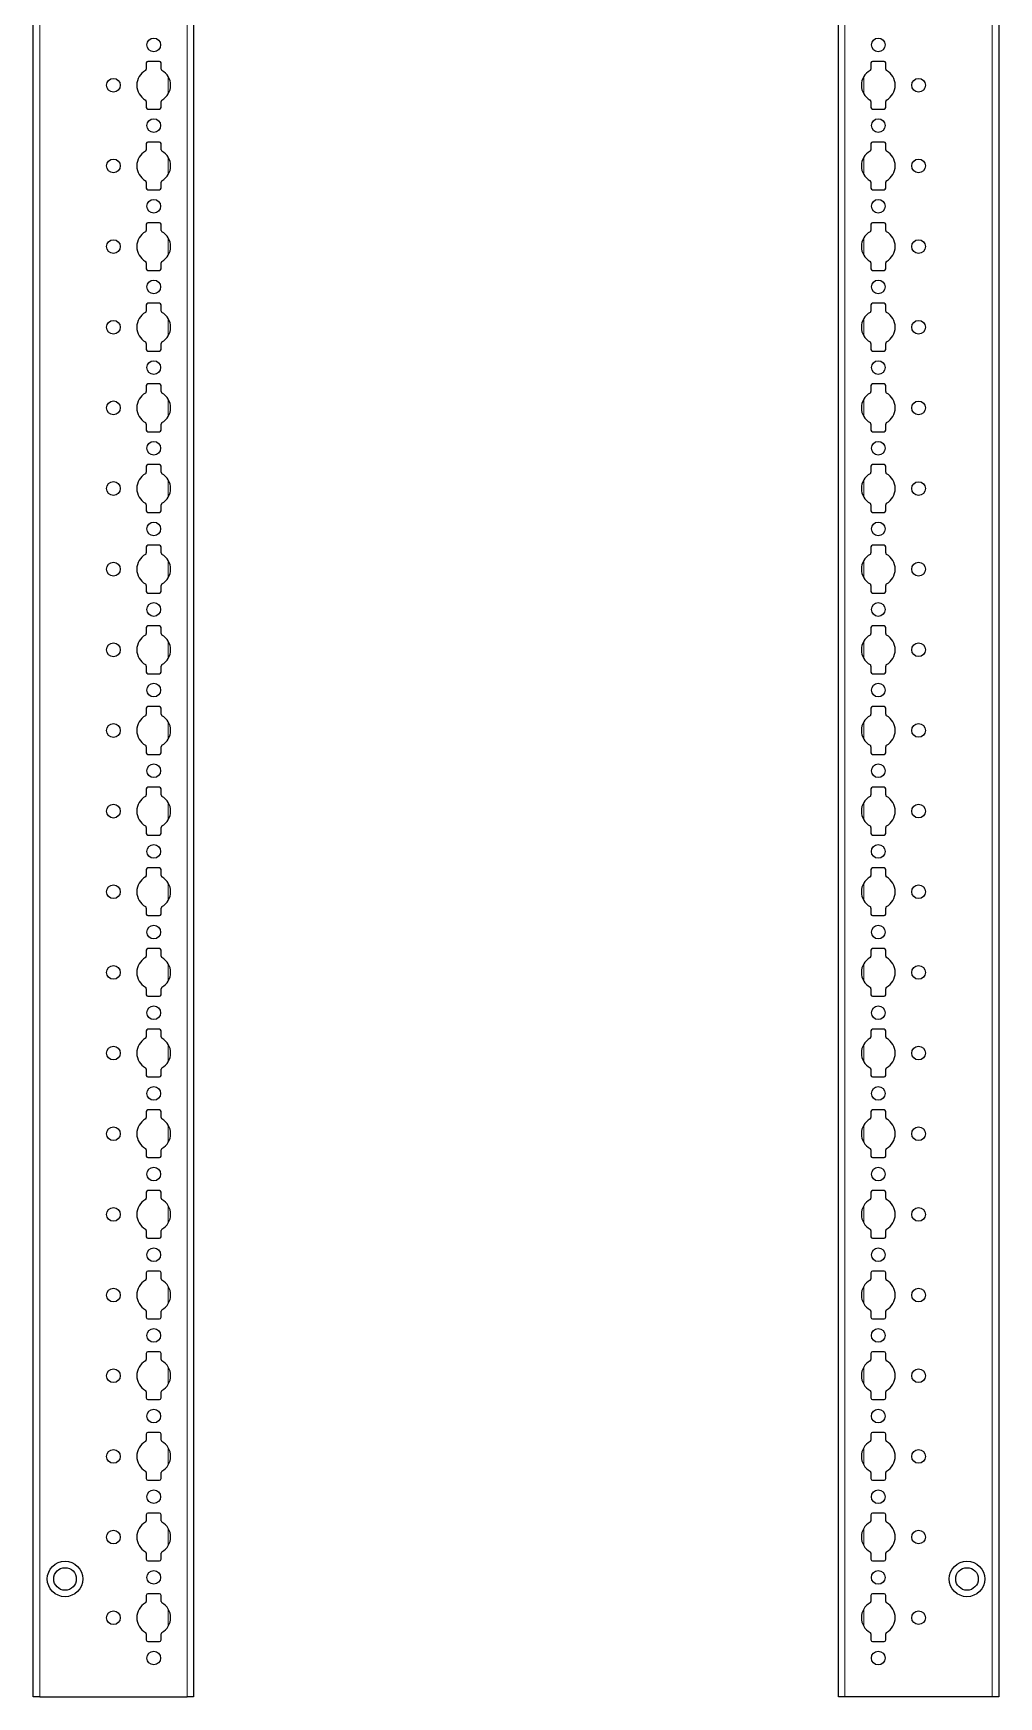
# Model space of a CAD drawing. Header units: millimetres. Extents: x -199 to 4366, y -2047 to 1507.
# Drawn here: x 4067 to 4366, y -852 to -336 of the extents above; entities that cross this region are included whole.
import ezdxf

# ---------------------------------------------------------------- set-up
doc = ezdxf.new("R2010")
doc.units = ezdxf.units.MM

msp = doc.modelspace()

# ---------------------------------------------------------------- linework, layer by layer
at = {"color": 7, "linetype": 'Continuous', "lineweight": 25}
for p, q in [((4066.69, -851.79), (4066.69, 847.21)), ((4116.39, 847.21), (4116.39, -851.79)), ((4316.39, -851.79), (4316.39, 847.21)), ((4366.09, 847.21), (4366.09, -851.79)), ((4101.74, -345.39), (4101.74, -347.27)), ((4105.84, -344.89), (4102.24, -344.89)), ((4106.34, -347.27), (4106.34, -345.39)), ((4326.44, -345.39), (4326.44, -347.27)), ((4330.54, -344.89), (4326.94, -344.89)), ((4331.04, -347.27), (4331.04, -345.39)), ((4101.74, -357.32), (4101.74, -359.19)), ((4102.24, -359.69), (4105.84, -359.69)), ((4106.34, -359.19), (4106.34, -357.32)), ((4326.44, -357.32), (4326.44, -359.19)), ((4326.94, -359.69), (4330.54, -359.69)), ((4331.04, -359.19), (4331.04, -357.32)), ((4101.74, -370.39), (4101.74, -372.27)), ((4105.84, -369.89), (4102.24, -369.89)), ((4106.34, -372.27), (4106.34, -370.39)), ((4326.44, -370.39), (4326.44, -372.27)), ((4330.54, -369.89), (4326.94, -369.89)), ((4331.04, -372.27), (4331.04, -370.39)), ((4101.74, -382.32), (4101.74, -384.19)), ((4102.24, -384.69), (4105.84, -384.69)), ((4106.34, -384.19), (4106.34, -382.32)), ((4326.44, -382.32), (4326.44, -384.19)), ((4326.94, -384.69), (4330.54, -384.69)), ((4331.04, -384.19), (4331.04, -382.32)), ((4101.74, -395.39), (4101.74, -397.27)), ((4105.84, -394.89), (4102.24, -394.89)), ((4106.34, -397.27), (4106.34, -395.39)), ((4326.44, -395.39), (4326.44, -397.27)), ((4330.54, -394.89), (4326.94, -394.89)), ((4331.04, -397.27), (4331.04, -395.39)), ((4101.74, -407.32), (4101.74, -409.19)), ((4106.34, -409.19), (4106.34, -407.32)), ((4326.44, -407.32), (4326.44, -409.19)), ((4331.04, -409.19), (4331.04, -407.32)), ((4102.24, -409.69), (4105.84, -409.69)), ((4326.94, -409.69), (4330.54, -409.69)), ((4101.74, -420.39), (4101.74, -422.27)), ((4105.84, -419.89), (4102.24, -419.89)), ((4106.34, -422.27), (4106.34, -420.39)), ((4326.44, -420.39), (4326.44, -422.27)), ((4330.54, -419.89), (4326.94, -419.89)), ((4331.04, -422.27), (4331.04, -420.39)), ((4101.74, -432.32), (4101.74, -434.19)), ((4106.34, -434.19), (4106.34, -432.32)), ((4326.44, -432.32), (4326.44, -434.19)), ((4331.04, -434.19), (4331.04, -432.32)), ((4102.24, -434.69), (4105.84, -434.69)), ((4326.94, -434.69), (4330.54, -434.69)), ((4101.74, -445.39), (4101.74, -447.27)), ((4105.84, -444.89), (4102.24, -444.89)), ((4106.34, -447.27), (4106.34, -445.39)), ((4326.44, -445.39), (4326.44, -447.27)), ((4330.54, -444.89), (4326.94, -444.89)), ((4331.04, -447.27), (4331.04, -445.39)), ((4101.74, -457.32), (4101.74, -459.19)), ((4106.34, -459.19), (4106.34, -457.32)), ((4326.44, -457.32), (4326.44, -459.19)), ((4331.04, -459.19), (4331.04, -457.32)), ((4102.24, -459.69), (4105.84, -459.69)), ((4326.94, -459.69), (4330.54, -459.69)), ((4101.74, -470.39), (4101.74, -472.27)), ((4105.84, -469.89), (4102.24, -469.89)), ((4106.34, -472.27), (4106.34, -470.39)), ((4326.44, -470.39), (4326.44, -472.27)), ((4330.54, -469.89), (4326.94, -469.89)), ((4331.04, -472.27), (4331.04, -470.39)), ((4101.74, -482.32), (4101.74, -484.19)), ((4106.34, -484.19), (4106.34, -482.32)), ((4326.44, -482.32), (4326.44, -484.19)), ((4331.04, -484.19), (4331.04, -482.32)), ((4102.24, -484.69), (4105.84, -484.69)), ((4326.94, -484.69), (4330.54, -484.69)), ((4105.84, -494.89), (4102.24, -494.89)), ((4330.54, -494.89), (4326.94, -494.89)), ((4101.74, -495.39), (4101.74, -497.27)), ((4106.34, -497.27), (4106.34, -495.39)), ((4326.44, -495.39), (4326.44, -497.27)), ((4331.04, -497.27), (4331.04, -495.39)), ((4101.74, -507.32), (4101.74, -509.19)), ((4102.24, -509.69), (4105.84, -509.69)), ((4106.34, -509.19), (4106.34, -507.32)), ((4326.44, -507.32), (4326.44, -509.19)), ((4326.94, -509.69), (4330.54, -509.69)), ((4331.04, -509.19), (4331.04, -507.32)), ((4101.74, -520.39), (4101.74, -522.27)), ((4105.84, -519.89), (4102.24, -519.89)), ((4106.34, -522.27), (4106.34, -520.39)), ((4326.44, -520.39), (4326.44, -522.27)), ((4330.54, -519.89), (4326.94, -519.89)), ((4331.04, -522.27), (4331.04, -520.39)), ((4101.74, -532.32), (4101.74, -534.19)), ((4102.24, -534.69), (4105.84, -534.69)), ((4106.34, -534.19), (4106.34, -532.32)), ((4326.44, -532.32), (4326.44, -534.19)), ((4326.94, -534.69), (4330.54, -534.69)), ((4331.04, -534.19), (4331.04, -532.32)), ((4101.74, -545.39), (4101.74, -547.27)), ((4105.84, -544.89), (4102.24, -544.89)), ((4106.34, -547.27), (4106.34, -545.39)), ((4326.44, -545.39), (4326.44, -547.27)), ((4330.54, -544.89), (4326.94, -544.89)), ((4331.04, -547.27), (4331.04, -545.39)), ((4101.74, -557.32), (4101.74, -559.19)), ((4102.24, -559.69), (4105.84, -559.69)), ((4106.34, -559.19), (4106.34, -557.32)), ((4326.44, -557.32), (4326.44, -559.19)), ((4326.94, -559.69), (4330.54, -559.69)), ((4331.04, -559.19), (4331.04, -557.32)), ((4101.74, -570.39), (4101.74, -572.27)), ((4105.84, -569.89), (4102.24, -569.89)), ((4106.34, -572.27), (4106.34, -570.39)), ((4326.44, -570.39), (4326.44, -572.27)), ((4330.54, -569.89), (4326.94, -569.89)), ((4331.04, -572.27), (4331.04, -570.39)), ((4101.74, -582.32), (4101.74, -584.19)), ((4106.34, -584.19), (4106.34, -582.32)), ((4326.44, -582.32), (4326.44, -584.19)), ((4331.04, -584.19), (4331.04, -582.32)), ((4102.24, -584.69), (4105.84, -584.69)), ((4326.94, -584.69), (4330.54, -584.69)), ((4101.74, -595.39), (4101.74, -597.27)), ((4105.84, -594.89), (4102.24, -594.89)), ((4106.34, -597.27), (4106.34, -595.39)), ((4326.44, -595.39), (4326.44, -597.27)), ((4330.54, -594.89), (4326.94, -594.89)), ((4331.04, -597.27), (4331.04, -595.39)), ((4101.74, -607.32), (4101.74, -609.19)), ((4106.34, -609.19), (4106.34, -607.32)), ((4326.44, -607.32), (4326.44, -609.19)), ((4331.04, -609.19), (4331.04, -607.32)), ((4102.24, -609.69), (4105.84, -609.69)), ((4326.94, -609.69), (4330.54, -609.69)), ((4101.74, -620.39), (4101.74, -622.27)), ((4105.84, -619.89), (4102.24, -619.89)), ((4106.34, -622.27), (4106.34, -620.39)), ((4326.44, -620.39), (4326.44, -622.27)), ((4330.54, -619.89), (4326.94, -619.89)), ((4331.04, -622.27), (4331.04, -620.39)), ((4101.74, -632.32), (4101.74, -634.19)), ((4106.34, -634.19), (4106.34, -632.32)), ((4326.44, -632.32), (4326.44, -634.19)), ((4331.04, -634.19), (4331.04, -632.32)), ((4102.24, -634.69), (4105.84, -634.69)), ((4326.94, -634.69), (4330.54, -634.69)), ((4101.74, -645.39), (4101.74, -647.27)), ((4105.84, -644.89), (4102.24, -644.89)), ((4106.34, -647.27), (4106.34, -645.39)), ((4326.44, -645.39), (4326.44, -647.27)), ((4330.54, -644.89), (4326.94, -644.89)), ((4331.04, -647.27), (4331.04, -645.39)), ((4101.74, -657.32), (4101.74, -659.19)), ((4102.24, -659.69), (4105.84, -659.69)), ((4106.34, -659.19), (4106.34, -657.32)), ((4326.44, -657.32), (4326.44, -659.19)), ((4326.94, -659.69), (4330.54, -659.69)), ((4331.04, -659.19), (4331.04, -657.32)), ((4105.84, -669.89), (4102.24, -669.89)), ((4330.54, -669.89), (4326.94, -669.89)), ((4101.74, -670.39), (4101.74, -672.27)), ((4106.34, -672.27), (4106.34, -670.39)), ((4326.44, -670.39), (4326.44, -672.27)), ((4331.04, -672.27), (4331.04, -670.39)), ((4101.74, -682.32), (4101.74, -684.19)), ((4102.24, -684.69), (4105.84, -684.69)), ((4106.34, -684.19), (4106.34, -682.32)), ((4326.44, -682.32), (4326.44, -684.19)), ((4326.94, -684.69), (4330.54, -684.69)), ((4331.04, -684.19), (4331.04, -682.32)), ((4101.74, -695.39), (4101.74, -697.27)), ((4105.84, -694.89), (4102.24, -694.89)), ((4106.34, -697.27), (4106.34, -695.39)), ((4326.44, -695.39), (4326.44, -697.27)), ((4330.54, -694.89), (4326.94, -694.89)), ((4331.04, -697.27), (4331.04, -695.39)), ((4101.74, -707.32), (4101.74, -709.19)), ((4102.24, -709.69), (4105.84, -709.69)), ((4106.34, -709.19), (4106.34, -707.32)), ((4326.44, -707.32), (4326.44, -709.19)), ((4326.94, -709.69), (4330.54, -709.69)), ((4331.04, -709.19), (4331.04, -707.32)), ((4101.74, -720.39), (4101.74, -722.27)), ((4105.84, -719.89), (4102.24, -719.89)), ((4106.34, -722.27), (4106.34, -720.39)), ((4326.44, -720.39), (4326.44, -722.27)), ((4330.54, -719.89), (4326.94, -719.89)), ((4331.04, -722.27), (4331.04, -720.39)), ((4101.74, -732.32), (4101.74, -734.19)), ((4102.24, -734.69), (4105.84, -734.69)), ((4106.34, -734.19), (4106.34, -732.32)), ((4326.44, -732.32), (4326.44, -734.19)), ((4326.94, -734.69), (4330.54, -734.69)), ((4331.04, -734.19), (4331.04, -732.32)), ((4101.74, -745.39), (4101.74, -747.27)), ((4105.84, -744.89), (4102.24, -744.89)), ((4106.34, -747.27), (4106.34, -745.39)), ((4326.44, -745.39), (4326.44, -747.27)), ((4330.54, -744.89), (4326.94, -744.89)), ((4331.04, -747.27), (4331.04, -745.39)), ((4101.74, -757.32), (4101.74, -759.19)), ((4106.34, -759.19), (4106.34, -757.32)), ((4326.44, -757.32), (4326.44, -759.19)), ((4331.04, -759.19), (4331.04, -757.32)), ((4102.24, -759.69), (4105.84, -759.69)), ((4326.94, -759.69), (4330.54, -759.69)), ((4101.74, -770.39), (4101.74, -772.27)), ((4105.84, -769.89), (4102.24, -769.89)), ((4106.34, -772.27), (4106.34, -770.39)), ((4326.44, -770.39), (4326.44, -772.27)), ((4330.54, -769.89), (4326.94, -769.89)), ((4331.04, -772.27), (4331.04, -770.39)), ((4101.74, -782.32), (4101.74, -784.19)), ((4106.34, -784.19), (4106.34, -782.32)), ((4326.44, -782.32), (4326.44, -784.19)), ((4331.04, -784.19), (4331.04, -782.32)), ((4102.24, -784.69), (4105.84, -784.69)), ((4326.94, -784.69), (4330.54, -784.69)), ((4101.74, -795.39), (4101.74, -797.27)), ((4105.84, -794.89), (4102.24, -794.89)), ((4106.34, -797.27), (4106.34, -795.39)), ((4326.44, -795.39), (4326.44, -797.27)), ((4330.54, -794.89), (4326.94, -794.89)), ((4331.04, -797.27), (4331.04, -795.39)), ((4101.74, -807.32), (4101.74, -809.19)), ((4106.34, -809.19), (4106.34, -807.32)), ((4326.44, -807.32), (4326.44, -809.19)), ((4331.04, -809.19), (4331.04, -807.32)), ((4102.24, -809.69), (4105.84, -809.69)), ((4326.94, -809.69), (4330.54, -809.69)), ((4101.74, -820.39), (4101.74, -822.27)), ((4105.84, -819.89), (4102.24, -819.89)), ((4106.34, -822.27), (4106.34, -820.39)), ((4326.44, -820.39), (4326.44, -822.27)), ((4330.54, -819.89), (4326.94, -819.89)), ((4331.04, -822.27), (4331.04, -820.39)), ((4101.74, -832.32), (4101.74, -834.19)), ((4102.24, -834.69), (4105.84, -834.69)), ((4106.34, -834.19), (4106.34, -832.32)), ((4326.44, -832.32), (4326.44, -834.19)), ((4326.94, -834.69), (4330.54, -834.69)), ((4331.04, -834.19), (4331.04, -832.32)), ((4068.69, -851.79), (4066.69, -851.79)), ((4068.69, -851.79), (4114.39, -851.79)), ((4116.39, -851.79), (4114.39, -851.79)), ((4318.39, -851.79), (4316.39, -851.79)), ((4364.09, -851.79), (4318.39, -851.79)), ((4366.09, -851.79), (4364.09, -851.79))]:
    msp.add_line(p, q, dxfattribs=at)
at = {"color": 8, "linetype": 'Continuous', "lineweight": 18}
for p, q in [((4068.69, 847.21), (4068.69, -851.79)), ((4114.39, -851.79), (4114.39, 847.21)), ((4318.39, 847.21), (4318.39, -851.79)), ((4364.09, -851.79), (4364.09, 847.21)), ((4108.54, -355), (4108.54, -349.59)), ((4324.24, -349.59), (4324.24, -355)), ((4108.54, -380), (4108.54, -374.59)), ((4324.24, -374.59), (4324.24, -380)), ((4108.54, -405), (4108.54, -399.59)), ((4324.24, -399.59), (4324.24, -405)), ((4108.54, -430), (4108.54, -424.59)), ((4324.24, -424.59), (4324.24, -430)), ((4108.54, -455), (4108.54, -449.59)), ((4324.24, -449.59), (4324.24, -455)), ((4108.54, -480), (4108.54, -474.59)), ((4324.24, -474.59), (4324.24, -480)), ((4108.54, -505), (4108.54, -499.59)), ((4324.24, -499.59), (4324.24, -505)), ((4108.54, -530), (4108.54, -524.59)), ((4324.24, -524.59), (4324.24, -530)), ((4108.54, -555), (4108.54, -549.59)), ((4324.24, -549.59), (4324.24, -555)), ((4108.54, -580), (4108.54, -574.59)), ((4324.24, -574.59), (4324.24, -580)), ((4108.54, -605), (4108.54, -599.59)), ((4324.24, -599.59), (4324.24, -605)), ((4108.54, -630), (4108.54, -624.59)), ((4324.24, -624.59), (4324.24, -630)), ((4108.54, -655), (4108.54, -649.59)), ((4324.24, -649.59), (4324.24, -655)), ((4108.54, -680), (4108.54, -674.59)), ((4324.24, -674.59), (4324.24, -680)), ((4108.54, -705), (4108.54, -699.59)), ((4324.24, -699.59), (4324.24, -705)), ((4108.54, -730), (4108.54, -724.59)), ((4324.24, -724.59), (4324.24, -730)), ((4108.54, -755), (4108.54, -749.59)), ((4324.24, -749.59), (4324.24, -755)), ((4108.54, -780), (4108.54, -774.59)), ((4324.24, -774.59), (4324.24, -780)), ((4108.54, -805), (4108.54, -799.59)), ((4324.24, -799.59), (4324.24, -805)), ((4108.54, -830), (4108.54, -824.59)), ((4324.24, -824.59), (4324.24, -830))]:
    msp.add_line(p, q, dxfattribs=at)
at = {"color": 7, "linetype": 'Continuous', "lineweight": 25}
for centre, radius in [((4104.04, -339.79), 2.12), ((4328.74, -339.79), 2.12), ((4091.54, -352.29), 2.13), ((4341.24, -352.29), 2.12), ((4104.04, -364.79), 2.12), ((4328.74, -364.79), 2.12), ((4091.54, -377.29), 2.13), ((4341.24, -377.29), 2.12), ((4104.04, -389.79), 2.12), ((4328.74, -389.79), 2.12), ((4091.54, -402.29), 2.13), ((4341.24, -402.29), 2.12), ((4104.04, -414.79), 2.12), ((4328.74, -414.79), 2.12), ((4091.54, -427.29), 2.13), ((4341.24, -427.29), 2.12), ((4104.04, -439.79), 2.12), ((4328.74, -439.79), 2.12), ((4091.54, -452.29), 2.13), ((4341.24, -452.29), 2.12), ((4104.04, -464.79), 2.12), ((4328.74, -464.79), 2.12), ((4091.54, -477.29), 2.13), ((4341.24, -477.29), 2.12), ((4104.04, -489.79), 2.12), ((4328.74, -489.79), 2.12), ((4091.54, -502.29), 2.13), ((4341.24, -502.29), 2.12), ((4104.04, -514.79), 2.12), ((4328.74, -514.79), 2.12), ((4091.54, -527.29), 2.13), ((4341.24, -527.29), 2.12), ((4104.04, -539.79), 2.12), ((4328.74, -539.79), 2.12), ((4091.54, -552.29), 2.13), ((4341.24, -552.29), 2.12), ((4104.04, -564.79), 2.12), ((4328.74, -564.79), 2.12), ((4091.54, -577.29), 2.13), ((4341.24, -577.29), 2.12), ((4104.04, -589.79), 2.12), ((4328.74, -589.79), 2.13), ((4091.54, -602.29), 2.13), ((4341.24, -602.29), 2.12), ((4104.04, -614.79), 2.12), ((4328.74, -614.79), 2.12), ((4091.54, -627.29), 2.13), ((4341.24, -627.29), 2.12), ((4104.04, -639.79), 2.12), ((4328.74, -639.79), 2.12), ((4091.54, -652.29), 2.13), ((4341.24, -652.29), 2.12), ((4104.04, -664.79), 2.12), ((4328.74, -664.79), 2.12), ((4091.54, -677.29), 2.13), ((4341.24, -677.29), 2.12), ((4104.04, -689.79), 2.12), ((4328.74, -689.79), 2.12), ((4091.54, -702.29), 2.13), ((4341.24, -702.29), 2.12), ((4104.04, -714.79), 2.12), ((4328.74, -714.79), 2.12), ((4091.54, -727.29), 2.13), ((4341.24, -727.29), 2.12), ((4104.04, -739.79), 2.12), ((4328.74, -739.79), 2.13), ((4091.54, -752.29), 2.13), ((4341.24, -752.29), 2.12), ((4104.04, -764.79), 2.12), ((4328.74, -764.79), 2.13), ((4091.54, -777.29), 2.13), ((4341.24, -777.29), 2.12), ((4104.04, -789.79), 2.12), ((4328.74, -789.79), 2.13), ((4091.54, -802.29), 2.13), ((4341.24, -802.29), 2.12), ((4076.54, -815.29), 5.5), ((4076.54, -815.29), 3.5), ((4104.04, -814.79), 2.12), ((4328.74, -814.79), 2.13), ((4356.24, -815.29), 5.5), ((4356.24, -815.29), 3.5), ((4091.54, -827.29), 2.13), ((4341.24, -827.29), 2.12), ((4104.04, -839.79), 2.12), ((4328.74, -839.79), 2.13)]:
    msp.add_circle(centre, radius, dxfattribs=at)
for centre, radius, start, end in [((4102.24, -345.39), 0.5, 90, 180), ((4105.84, -345.39), 0.5, 0, 90), ((4326.94, -345.39), 0.5, 90, 180), ((4330.54, -345.39), 0.5, 0, 90), ((4104.04, -352.29), 5.25, 119.1407, 240.8593), ((4101.24, -347.27), 0.5, 299.1407, 0), ((4106.84, -347.27), 0.5, 180, 240.8593), ((4104.04, -352.29), 5.25, 299.1407, 60.8593), ((4328.74, -352.29), 5.25, 119.1407, 240.8593), ((4325.94, -347.27), 0.5, 299.1407, 0), ((4331.54, -347.27), 0.5, 180, 240.8593), ((4328.74, -352.29), 5.25, 299.1407, 60.8593), ((4101.24, -357.32), 0.5, 0, 60.8593), ((4102.24, -359.19), 0.5, 180, 270), ((4105.84, -359.19), 0.5, 270, 0), ((4106.84, -357.32), 0.5, 119.1407, 180), ((4325.94, -357.32), 0.5, 0, 60.8593), ((4326.94, -359.19), 0.5, 180, 270), ((4330.54, -359.19), 0.5, 270, 0), ((4331.54, -357.32), 0.5, 119.1407, 180), ((4102.24, -370.39), 0.5, 90, 180), ((4105.84, -370.39), 0.5, 0, 90), ((4326.94, -370.39), 0.5, 90, 180), ((4330.54, -370.39), 0.5, 0, 90), ((4104.04, -377.29), 5.25, 119.1407, 240.8593), ((4101.24, -372.27), 0.5, 299.1407, 0), ((4106.84, -372.27), 0.5, 180, 240.8593), ((4104.04, -377.29), 5.25, 299.1407, 60.8593), ((4328.74, -377.29), 5.25, 119.1407, 240.8593), ((4325.94, -372.27), 0.5, 299.1407, 0), ((4331.54, -372.27), 0.5, 180, 240.8593), ((4328.74, -377.29), 5.25, 299.1407, 60.8593), ((4101.24, -382.32), 0.5, 0, 60.8593), ((4102.24, -384.19), 0.5, 180, 270), ((4105.84, -384.19), 0.5, 270, 0), ((4106.84, -382.32), 0.5, 119.1407, 180), ((4325.94, -382.32), 0.5, 0, 60.8593), ((4326.94, -384.19), 0.5, 180, 270), ((4330.54, -384.19), 0.5, 270, 0), ((4331.54, -382.32), 0.5, 119.1407, 180), ((4102.24, -395.39), 0.5, 90, 180), ((4105.84, -395.39), 0.5, 0, 90), ((4326.94, -395.39), 0.5, 90, 180), ((4330.54, -395.39), 0.5, 0, 90), ((4104.04, -402.29), 5.25, 119.1407, 240.8593), ((4101.24, -397.27), 0.5, 299.1407, 0), ((4106.84, -397.27), 0.5, 180, 240.8593), ((4104.04, -402.29), 5.25, 299.1407, 60.8593), ((4328.74, -402.29), 5.25, 119.1407, 240.8593), ((4325.94, -397.27), 0.5, 299.1407, 0), ((4331.54, -397.27), 0.5, 180, 240.8593), ((4328.74, -402.29), 5.25, 299.1407, 60.8593), ((4101.24, -407.32), 0.5, 0, 60.8593), ((4106.84, -407.32), 0.5, 119.1407, 180), ((4325.94, -407.32), 0.5, 0, 60.8593), ((4331.54, -407.32), 0.5, 119.1407, 180), ((4102.24, -409.19), 0.5, 180, 270), ((4105.84, -409.19), 0.5, 270, 0), ((4326.94, -409.19), 0.5, 180, 270), ((4330.54, -409.19), 0.5, 270, 0), ((4104.04, -427.29), 5.25, 119.1407, 240.8593), ((4101.24, -422.27), 0.5, 299.1407, 0), ((4102.24, -420.39), 0.5, 90, 180), ((4105.84, -420.39), 0.5, 0, 90), ((4106.84, -422.27), 0.5, 180, 240.8593), ((4104.04, -427.29), 5.25, 299.1407, 60.8593), ((4328.74, -427.29), 5.25, 119.1407, 240.8593), ((4325.94, -422.27), 0.5, 299.1407, 0), ((4326.94, -420.39), 0.5, 90, 180), ((4330.54, -420.39), 0.5, 0, 90), ((4331.54, -422.27), 0.5, 180, 240.8593), ((4328.74, -427.29), 5.25, 299.1407, 60.8593), ((4101.24, -432.32), 0.5, 0, 60.8593), ((4106.84, -432.32), 0.5, 119.1407, 180), ((4325.94, -432.32), 0.5, 0, 60.8593), ((4331.54, -432.32), 0.5, 119.1407, 180), ((4102.24, -434.19), 0.5, 180, 270), ((4105.84, -434.19), 0.5, 270, 0), ((4326.94, -434.19), 0.5, 180, 270), ((4330.54, -434.19), 0.5, 270, 0), ((4104.04, -452.29), 5.25, 119.1407, 240.8593), ((4101.24, -447.27), 0.5, 299.1407, 0), ((4102.24, -445.39), 0.5, 90, 180), ((4105.84, -445.39), 0.5, 0, 90), ((4106.84, -447.27), 0.5, 180, 240.8593), ((4104.04, -452.29), 5.25, 299.1407, 60.8593), ((4328.74, -452.29), 5.25, 119.1407, 240.8593), ((4325.94, -447.27), 0.5, 299.1407, 0), ((4326.94, -445.39), 0.5, 90, 180), ((4330.54, -445.39), 0.5, 0, 90), ((4331.54, -447.27), 0.5, 180, 240.8593), ((4328.74, -452.29), 5.25, 299.1407, 60.8593), ((4101.24, -457.32), 0.5, 0, 60.8593), ((4106.84, -457.32), 0.5, 119.1407, 180), ((4325.94, -457.32), 0.5, 0, 60.8593), ((4331.54, -457.32), 0.5, 119.1407, 180), ((4102.24, -459.19), 0.5, 180, 270), ((4105.84, -459.19), 0.5, 270, 0), ((4326.94, -459.19), 0.5, 180, 270), ((4330.54, -459.19), 0.5, 270, 0), ((4104.04, -477.29), 5.25, 119.1407, 240.8593), ((4101.24, -472.27), 0.5, 299.1407, 0), ((4102.24, -470.39), 0.5, 90, 180), ((4105.84, -470.39), 0.5, 0, 90), ((4106.84, -472.27), 0.5, 180, 240.8593), ((4104.04, -477.29), 5.25, 299.1407, 60.8593), ((4328.74, -477.29), 5.25, 119.1407, 240.8593), ((4325.94, -472.27), 0.5, 299.1407, 0), ((4326.94, -470.39), 0.5, 90, 180), ((4330.54, -470.39), 0.5, 0, 90), ((4331.54, -472.27), 0.5, 180, 240.8593), ((4328.74, -477.29), 5.25, 299.1407, 60.8593), ((4101.24, -482.32), 0.5, 0, 60.8593), ((4102.24, -484.19), 0.5, 180, 270), ((4105.84, -484.19), 0.5, 270, 0), ((4106.84, -482.32), 0.5, 119.1407, 180), ((4325.94, -482.32), 0.5, 0, 60.8593), ((4326.94, -484.19), 0.5, 180, 270), ((4330.54, -484.19), 0.5, 270, 0), ((4331.54, -482.32), 0.5, 119.1407, 180), ((4102.24, -495.39), 0.5, 90, 180), ((4105.84, -495.39), 0.5, 0, 90), ((4326.94, -495.39), 0.5, 90, 180), ((4330.54, -495.39), 0.5, 0, 90), ((4104.04, -502.29), 5.25, 119.1407, 240.8593), ((4101.24, -497.27), 0.5, 299.1407, 0), ((4106.84, -497.27), 0.5, 180, 240.8593), ((4104.04, -502.29), 5.25, 299.1407, 60.8593), ((4328.74, -502.29), 5.25, 119.1407, 240.8593), ((4325.94, -497.27), 0.5, 299.1407, 0), ((4331.54, -497.27), 0.5, 180, 240.8593), ((4328.74, -502.29), 5.25, 299.1407, 60.8593), ((4101.24, -507.32), 0.5, 0, 60.8593), ((4102.24, -509.19), 0.5, 180, 270), ((4105.84, -509.19), 0.5, 270, 0), ((4106.84, -507.32), 0.5, 119.1407, 180), ((4325.94, -507.32), 0.5, 0, 60.8593), ((4326.94, -509.19), 0.5, 180, 270), ((4330.54, -509.19), 0.5, 270, 0), ((4331.54, -507.32), 0.5, 119.1407, 180), ((4102.24, -520.39), 0.5, 90, 180), ((4105.84, -520.39), 0.5, 0, 90), ((4326.94, -520.39), 0.5, 90, 180), ((4330.54, -520.39), 0.5, 0, 90), ((4104.04, -527.29), 5.25, 119.1407, 240.8593), ((4101.24, -522.27), 0.5, 299.1407, 0), ((4106.84, -522.27), 0.5, 180, 240.8593), ((4104.04, -527.29), 5.25, 299.1407, 60.8593), ((4328.74, -527.29), 5.25, 119.1407, 240.8593), ((4325.94, -522.27), 0.5, 299.1407, 0), ((4331.54, -522.27), 0.5, 180, 240.8593), ((4328.74, -527.29), 5.25, 299.1407, 60.8593), ((4101.24, -532.32), 0.5, 0, 60.8593), ((4102.24, -534.19), 0.5, 180, 270), ((4105.84, -534.19), 0.5, 270, 0), ((4106.84, -532.32), 0.5, 119.1407, 180), ((4325.94, -532.32), 0.5, 0, 60.8593), ((4326.94, -534.19), 0.5, 180, 270), ((4330.54, -534.19), 0.5, 270, 0), ((4331.54, -532.32), 0.5, 119.1407, 180), ((4102.24, -545.39), 0.5, 90, 180), ((4105.84, -545.39), 0.5, 0, 90), ((4326.94, -545.39), 0.5, 90, 180), ((4330.54, -545.39), 0.5, 0, 90), ((4104.04, -552.29), 5.25, 119.1407, 240.8593), ((4101.24, -547.27), 0.5, 299.1407, 0), ((4106.84, -547.27), 0.5, 180, 240.8593), ((4104.04, -552.29), 5.25, 299.1407, 60.8593), ((4328.74, -552.29), 5.25, 119.1407, 240.8593), ((4325.94, -547.27), 0.5, 299.1407, 0), ((4331.54, -547.27), 0.5, 180, 240.8593), ((4328.74, -552.29), 5.25, 299.1407, 60.8593), ((4101.24, -557.32), 0.5, 0, 60.8593), ((4102.24, -559.19), 0.5, 180, 270), ((4105.84, -559.19), 0.5, 270, 0), ((4106.84, -557.32), 0.5, 119.1407, 180), ((4325.94, -557.32), 0.5, 0, 60.8593), ((4326.94, -559.19), 0.5, 180, 270), ((4330.54, -559.19), 0.5, 270, 0), ((4331.54, -557.32), 0.5, 119.1407, 180), ((4101.24, -572.27), 0.5, 299.1407, 0), ((4102.24, -570.39), 0.5, 90, 180), ((4105.84, -570.39), 0.5, 0, 90), ((4106.84, -572.27), 0.5, 180, 240.8593), ((4325.94, -572.27), 0.5, 299.1407, 0), ((4326.94, -570.39), 0.5, 90, 180), ((4330.54, -570.39), 0.5, 0, 90), ((4331.54, -572.27), 0.5, 180, 240.8593), ((4104.04, -577.29), 5.25, 119.1407, 240.8593), ((4104.04, -577.29), 5.25, 299.1407, 60.8593), ((4328.74, -577.29), 5.25, 119.1407, 240.8593), ((4328.74, -577.29), 5.25, 299.1407, 60.8593), ((4101.24, -582.32), 0.5, 0, 60.8593), ((4106.84, -582.32), 0.5, 119.1407, 180), ((4325.94, -582.32), 0.5, 0, 60.8593), ((4331.54, -582.32), 0.5, 119.1407, 180), ((4102.24, -584.19), 0.5, 180, 270), ((4105.84, -584.19), 0.5, 270, 0), ((4326.94, -584.19), 0.5, 180, 270), ((4330.54, -584.19), 0.5, 270, 0), ((4104.04, -602.29), 5.25, 119.1407, 240.8593), ((4101.24, -597.27), 0.5, 299.1407, 0), ((4102.24, -595.39), 0.5, 90, 180), ((4105.84, -595.39), 0.5, 0, 90), ((4106.84, -597.27), 0.5, 180, 240.8593), ((4104.04, -602.29), 5.25, 299.1407, 60.8593), ((4328.74, -602.29), 5.25, 119.1407, 240.8593), ((4325.94, -597.27), 0.5, 299.1407, 0), ((4326.94, -595.39), 0.5, 90, 180), ((4330.54, -595.39), 0.5, 0, 90), ((4331.54, -597.27), 0.5, 180, 240.8593), ((4328.74, -602.29), 5.25, 299.1407, 60.8593), ((4101.24, -607.32), 0.5, 0, 60.8593), ((4106.84, -607.32), 0.5, 119.1407, 180), ((4325.94, -607.32), 0.5, 0, 60.8593), ((4331.54, -607.32), 0.5, 119.1407, 180), ((4102.24, -609.19), 0.5, 180, 270), ((4105.84, -609.19), 0.5, 270, 0), ((4326.94, -609.19), 0.5, 180, 270), ((4330.54, -609.19), 0.5, 270, 0), ((4104.04, -627.29), 5.25, 119.1407, 240.8593), ((4101.24, -622.27), 0.5, 299.1407, 0), ((4102.24, -620.39), 0.5, 90, 180), ((4105.84, -620.39), 0.5, 0, 90), ((4106.84, -622.27), 0.5, 180, 240.8593), ((4104.04, -627.29), 5.25, 299.1407, 60.8593), ((4328.74, -627.29), 5.25, 119.1407, 240.8593), ((4325.94, -622.27), 0.5, 299.1407, 0), ((4326.94, -620.39), 0.5, 90, 180), ((4330.54, -620.39), 0.5, 0, 90), ((4331.54, -622.27), 0.5, 180, 240.8593), ((4328.74, -627.29), 5.25, 299.1407, 60.8593), ((4101.24, -632.32), 0.5, 0, 60.8593), ((4102.24, -634.19), 0.5, 180, 270), ((4105.84, -634.19), 0.5, 270, 0), ((4106.84, -632.32), 0.5, 119.1407, 180), ((4325.94, -632.32), 0.5, 0, 60.8593), ((4326.94, -634.19), 0.5, 180, 270), ((4330.54, -634.19), 0.5, 270, 0), ((4331.54, -632.32), 0.5, 119.1407, 180), ((4104.04, -652.29), 5.25, 119.1407, 240.8593), ((4101.24, -647.27), 0.5, 299.1407, 0), ((4102.24, -645.39), 0.5, 90, 180), ((4105.84, -645.39), 0.5, 0, 90), ((4106.84, -647.27), 0.5, 180, 240.8593), ((4104.04, -652.29), 5.25, 299.1407, 60.8593), ((4328.74, -652.29), 5.25, 119.1407, 240.8593), ((4325.94, -647.27), 0.5, 299.1407, 0), ((4326.94, -645.39), 0.5, 90, 180), ((4330.54, -645.39), 0.5, 0, 90), ((4331.54, -647.27), 0.5, 180, 240.8593), ((4328.74, -652.29), 5.25, 299.1407, 60.8593), ((4101.24, -657.32), 0.5, 0, 60.8593), ((4102.24, -659.19), 0.5, 180, 270), ((4105.84, -659.19), 0.5, 270, 0), ((4106.84, -657.32), 0.5, 119.1407, 180), ((4325.94, -657.32), 0.5, 0, 60.8593), ((4326.94, -659.19), 0.5, 180, 270), ((4330.54, -659.19), 0.5, 270, 0), ((4331.54, -657.32), 0.5, 119.1407, 180), ((4102.24, -670.39), 0.5, 90, 180), ((4105.84, -670.39), 0.5, 0, 90), ((4326.94, -670.39), 0.5, 90, 180), ((4330.54, -670.39), 0.5, 0, 90), ((4104.04, -677.29), 5.25, 119.1407, 240.8593), ((4101.24, -672.27), 0.5, 299.1407, 0), ((4106.84, -672.27), 0.5, 180, 240.8593), ((4104.04, -677.29), 5.25, 299.1407, 60.8593), ((4328.74, -677.29), 5.25, 119.1407, 240.8593), ((4325.94, -672.27), 0.5, 299.1407, 0), ((4331.54, -672.27), 0.5, 180, 240.8593), ((4328.74, -677.29), 5.25, 299.1407, 60.8593), ((4101.24, -682.32), 0.5, 0, 60.8593), ((4102.24, -684.19), 0.5, 180, 270), ((4105.84, -684.19), 0.5, 270, 0), ((4106.84, -682.32), 0.5, 119.1407, 180), ((4325.94, -682.32), 0.5, 0, 60.8593), ((4326.94, -684.19), 0.5, 180, 270), ((4330.54, -684.19), 0.5, 270, 0), ((4331.54, -682.32), 0.5, 119.1407, 180), ((4102.24, -695.39), 0.5, 90, 180), ((4105.84, -695.39), 0.5, 0, 90), ((4326.94, -695.39), 0.5, 90, 180), ((4330.54, -695.39), 0.5, 0, 90), ((4104.04, -702.29), 5.25, 119.1407, 240.8593), ((4101.24, -697.27), 0.5, 299.1407, 0), ((4106.84, -697.27), 0.5, 180, 240.8593), ((4104.04, -702.29), 5.25, 299.1407, 60.8593), ((4328.74, -702.29), 5.25, 119.1407, 240.8593), ((4325.94, -697.27), 0.5, 299.1407, 0), ((4331.54, -697.27), 0.5, 180, 240.8593), ((4328.74, -702.29), 5.25, 299.1407, 60.8593), ((4101.24, -707.32), 0.5, 0, 60.8593), ((4102.24, -709.19), 0.5, 180, 270), ((4105.84, -709.19), 0.5, 270, 0), ((4106.84, -707.32), 0.5, 119.1407, 180), ((4325.94, -707.32), 0.5, 0, 60.8593), ((4326.94, -709.19), 0.5, 180, 270), ((4330.54, -709.19), 0.5, 270, 0), ((4331.54, -707.32), 0.5, 119.1407, 180), ((4102.24, -720.39), 0.5, 90, 180), ((4105.84, -720.39), 0.5, 0, 90), ((4326.94, -720.39), 0.5, 90, 180), ((4330.54, -720.39), 0.5, 0, 90), ((4104.04, -727.29), 5.25, 119.1407, 240.8593), ((4101.24, -722.27), 0.5, 299.1407, 0), ((4106.84, -722.27), 0.5, 180, 240.8593), ((4104.04, -727.29), 5.25, 299.1407, 60.8593), ((4328.74, -727.29), 5.25, 119.1407, 240.8593), ((4325.94, -722.27), 0.5, 299.1407, 0), ((4331.54, -722.27), 0.5, 180, 240.8593), ((4328.74, -727.29), 5.25, 299.1407, 60.8593), ((4101.24, -732.32), 0.5, 0, 60.8593), ((4106.84, -732.32), 0.5, 119.1407, 180), ((4325.94, -732.32), 0.5, 0, 60.8593), ((4331.54, -732.32), 0.5, 119.1407, 180), ((4102.24, -734.19), 0.5, 180, 270), ((4105.84, -734.19), 0.5, 270, 0), ((4326.94, -734.19), 0.5, 180, 270), ((4330.54, -734.19), 0.5, 270, 0), ((4101.24, -747.27), 0.5, 299.1407, 0), ((4102.24, -745.39), 0.5, 90, 180), ((4105.84, -745.39), 0.5, 0, 90), ((4106.84, -747.27), 0.5, 180, 240.8593), ((4325.94, -747.27), 0.5, 299.1407, 0), ((4326.94, -745.39), 0.5, 90, 180), ((4330.54, -745.39), 0.5, 0, 90), ((4331.54, -747.27), 0.5, 180, 240.8593), ((4104.04, -752.29), 5.25, 119.1407, 240.8593), ((4104.04, -752.29), 5.25, 299.1407, 60.8593), ((4328.74, -752.29), 5.25, 119.1407, 240.8593), ((4328.74, -752.29), 5.25, 299.1407, 60.8593), ((4101.24, -757.32), 0.5, 0, 60.8593), ((4106.84, -757.32), 0.5, 119.1407, 180), ((4325.94, -757.32), 0.5, 0, 60.8593), ((4331.54, -757.32), 0.5, 119.1407, 180), ((4102.24, -759.19), 0.5, 180, 270), ((4105.84, -759.19), 0.5, 270, 0), ((4326.94, -759.19), 0.5, 180, 270), ((4330.54, -759.19), 0.5, 270, 0), ((4104.04, -777.29), 5.25, 119.1407, 240.8593), ((4101.24, -772.27), 0.5, 299.1407, 0), ((4102.24, -770.39), 0.5, 90, 180), ((4105.84, -770.39), 0.5, 0, 90), ((4106.84, -772.27), 0.5, 180, 240.8593), ((4104.04, -777.29), 5.25, 299.1407, 60.8593), ((4328.74, -777.29), 5.25, 119.1407, 240.8593), ((4325.94, -772.27), 0.5, 299.1407, 0), ((4326.94, -770.39), 0.5, 90, 180), ((4330.54, -770.39), 0.5, 0, 90), ((4331.54, -772.27), 0.5, 180, 240.8593), ((4328.74, -777.29), 5.25, 299.1407, 60.8593), ((4101.24, -782.32), 0.5, 0, 60.8593), ((4106.84, -782.32), 0.5, 119.1407, 180), ((4325.94, -782.32), 0.5, 0, 60.8593), ((4331.54, -782.32), 0.5, 119.1407, 180), ((4102.24, -784.19), 0.5, 180, 270), ((4105.84, -784.19), 0.5, 270, 0), ((4326.94, -784.19), 0.5, 180, 270), ((4330.54, -784.19), 0.5, 270, 0), ((4104.04, -802.29), 5.25, 119.1407, 240.8593), ((4101.24, -797.27), 0.5, 299.1407, 0), ((4102.24, -795.39), 0.5, 90, 180), ((4105.84, -795.39), 0.5, 0, 90), ((4106.84, -797.27), 0.5, 180, 240.8593), ((4104.04, -802.29), 5.25, 299.1407, 60.8593), ((4328.74, -802.29), 5.25, 119.1407, 240.8593), ((4325.94, -797.27), 0.5, 299.1407, 0), ((4326.94, -795.39), 0.5, 90, 180), ((4330.54, -795.39), 0.5, 0, 90), ((4331.54, -797.27), 0.5, 180, 240.8593), ((4328.74, -802.29), 5.25, 299.1407, 60.8593), ((4101.24, -807.32), 0.5, 0, 60.8593), ((4102.24, -809.19), 0.5, 180, 270), ((4105.84, -809.19), 0.5, 270, 0), ((4106.84, -807.32), 0.5, 119.1407, 180), ((4325.94, -807.32), 0.5, 0, 60.8593), ((4326.94, -809.19), 0.5, 180, 270), ((4330.54, -809.19), 0.5, 270, 0), ((4331.54, -807.32), 0.5, 119.1407, 180), ((4104.04, -827.29), 5.25, 119.1407, 240.8593), ((4101.24, -822.27), 0.5, 299.1407, 0), ((4102.24, -820.39), 0.5, 90, 180), ((4105.84, -820.39), 0.5, 0, 90), ((4106.84, -822.27), 0.5, 180, 240.8593), ((4104.04, -827.29), 5.25, 299.1407, 60.8593), ((4328.74, -827.29), 5.25, 119.1407, 240.8593), ((4325.94, -822.27), 0.5, 299.1407, 0), ((4326.94, -820.39), 0.5, 90, 180), ((4330.54, -820.39), 0.5, 0, 90), ((4331.54, -822.27), 0.5, 180, 240.8593), ((4328.74, -827.29), 5.25, 299.1407, 60.8593), ((4101.24, -832.32), 0.5, 0, 60.8593), ((4102.24, -834.19), 0.5, 180, 270), ((4105.84, -834.19), 0.5, 270, 0), ((4106.84, -832.32), 0.5, 119.1407, 180), ((4325.94, -832.32), 0.5, 0, 60.8593), ((4326.94, -834.19), 0.5, 180, 270), ((4330.54, -834.19), 0.5, 270, 0), ((4331.54, -832.32), 0.5, 119.1407, 180)]:
    msp.add_arc(centre, radius, start, end, dxfattribs=at)

doc.saveas('drawing.dxf')
